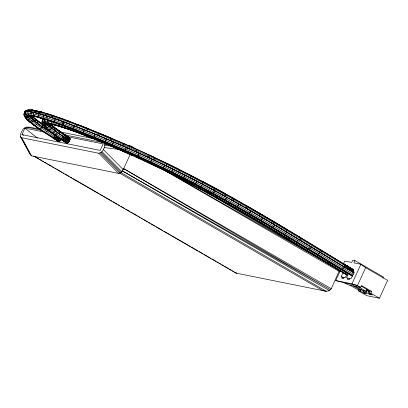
<?xml version="1.0" encoding="UTF-8"?>
<svg xmlns="http://www.w3.org/2000/svg" width="408" height="408" viewBox="0 0 408 408"><rect width="100%" height="100%" fill="white"/><g stroke="black" fill="none" stroke-linecap="round" stroke-linejoin="round"><path stroke-width="0.61" d="M130.274 154.199L123.216 169.621L121.069 172.543L118.657 173.4L31.528 155.851L30.473 155.025L20.624 136.899C19.803 134.033 21.889 131.213 23.282 128.867C27.04 124.649 33.706 129.183 38.362 128.194M20.624 136.899L21.685 137.726L98.782 153.26C102.892 152.72 105.152 147.232 104.657 143.565L103.596 142.739L64.428 134.844M76.684 130.57L77 132.279L94.528 139.092L94.615 137.088M115.25 147.089L133.579 155.203L133.35 155.785L115.189 147.742L115.25 147.089L104.652 142.581L84.742 134.533L69.085 128.734L59.078 125.445L48.083 122.706L44.936 122.436L43.319 122.691L42.529 123.65C43.855 127.694 48.236 129.734 51.168 132.478L50.143 131.708L66.392 142.963C68.707 143.616 70.502 140.24 70.018 138.246L58.028 130.121L70.018 138.246M24.276 113.297L24.388 112.226C27.254 108.089 33.16 110.272 37.169 110.94L32.329 109.997L31.018 110.512L27.458 110.282L25.898 110.619L24.368 112.287L23.965 114.827L25.199 116.897M84.838 133.666L84.997 135.313M353.685 274.533C283.509 232.101 213.853 188.2 138.756 154.795C110.981 142.295 82.946 130.285 54.193 120.197C46.522 117.626 38.826 115.01 30.865 113.485C28.682 113.368 26.071 112.368 24.118 113.806L23.965 114.827C25.378 119.656 30.304 122.16 33.838 125.241L32.824 124.481L32.553 123.629M24.215 113.317L24.388 112.226L24.919 111.797C29.641 110.752 34.415 112.725 38.995 113.679C55.162 118.284 70.834 124.425 86.45 130.591C134.589 150.062 181.739 172.115 227.042 197.518C269.958 220.983 311.202 247.33 353.221 272.33L354.297 272.865M56.967 136.277C48.083 129.637 36.083 125.052 29.835 115.714C37.511 126.302 51.495 131.106 61.307 139.704L60.042 141.112L58.354 141.352C46.838 133.656 33.777 127.209 24.643 116.637L24.664 115.26L24.118 113.806M25.842 117.586L25.857 116.254C33.012 114.112 40.693 118.667 47.695 120.095L47.083 119.182L46.961 117.79L47.369 116.29L38.541 113.659L30.085 111.685L31.018 110.512C74.042 120.947 114.138 140.913 154.479 158.676C223.834 190.704 288.451 231.678 353.787 270.973L353.175 272.422C287.9 232.988 223.207 192.163 153.913 159.987L126.347 147.543L95.732 134.37L62.506 121.502L51.444 117.519L38.541 113.659C33.941 112.787 28.978 110.298 24.368 112.287M43.865 124.425L45.395 124.68L47.481 123.532L46.048 124.047L45.354 124.94C50.194 133.238 60.369 136.925 67.427 143.081C59.374 137.618 48.996 133.263 43.819 124.69L44.543 123.762C55.804 123.262 66.407 129.147 77 132.279M33.793 120.416L32.834 121.64L31.467 122.293L30.049 122.196L26.959 119.192L25.923 117.611L25.959 116.285C29.085 114.505 32.961 116.494 36.236 116.805L35.006 116.535L48.598 120.289L65.045 125.99L54.682 122.441M24.388 112.226L24.291 113.159M24.098 115.224L24.266 114.22M42.565 122.507L42.396 123.507L42.937 124.914L47.71 129.683L46.619 128.857M32.227 115.948L31.248 114.944L30.865 113.485L31.176 111.96L26.495 111.455L25.444 111.69L25.179 113.215L25.699 114.679L26.857 115.694M53.866 134.212L47.598 130.346L36.623 122.665L30.727 117.259L30.809 115.53M47.848 123.359L48.185 124.358C53.958 131.177 62.444 135.41 69.692 140.76C62.47 135.691 54.264 131.453 48.486 124.654L48.654 123.655M25.918 111.598L25.648 113.123L26.153 114.592L27.295 115.612M46.895 119.61L44.727 119.437L44.452 120.967L44.936 122.436L46.048 123.456L56.003 125.251L69.35 129.412M47.507 123.359L46.813 124.399C51.785 132.376 61.297 137.022 69.406 141.301L54.963 130.693L50.077 126.46L50.352 124.976L49.852 123.624M46.441 119.473L45.242 119.442L44.962 120.967L45.431 122.436L46.522 123.456L50.373 124.027L49.037 123.741M28.132 111.568L27.846 113.093L28.295 114.561L29.366 115.581M42.228 120.697L43.972 118.473L42.534 119.972L42.299 120.952L42.493 120.125M67.942 126.99C59.757 124.736 51.459 120.487 42.794 121.227L41.978 122.211L43.024 124.323M44.125 125.848L43.783 124.348L44.492 123.701L46.048 123.456M35.409 121.625L35.705 120.156L35.261 118.85L31.605 115.576M47.894 120.227L47.685 121.242L48.083 122.706L49.082 123.716M54.295 130.055L54.59 128.591L54.162 127.296L50.516 124.353L67.208 136.588M59.038 133.544L59.359 132.095L58.987 130.846L51.413 125.154M51.423 120.926L51.199 121.941L51.515 123.384L52.403 124.374M349.585 279.021L347.947 278.077L347.32 279.449L348.973 279.786L349.6 278.409L351.053 278.705L354.164 271.912L344.112 266.909L298.712 239.455L296.723 241.567L295.642 241.704C240.715 208.009 184.278 176.557 125.164 150.761L126.347 147.543L118.397 143.968C94.937 134.074 71.436 124.022 47.369 116.29M42.636 126.903L42.957 125.46L42.605 124.221L41.677 123.517M49.144 123.614C55.029 130.458 64.005 133.686 69.732 140.668L65.076 137.644L65.413 136.211L65.096 134.997L64.214 134.324L69.671 137.787M38.541 113.659L38.179 115.168L38.423 116.596L39.209 117.56M33.68 156.116L235.931 273.085L326.252 291.312L329.394 290.629L331.311 288.706L339.558 270.121M43.85 115.189L43.457 116.693L43.625 118.101L44.304 119.034M125.975 152.475L126.138 151.863M300.329 240.322L300.706 238.91L300.487 237.757L299.732 237.17L245.55 205.03M320.04 249.558L343.561 263.787L344.291 264.358L344.225 267.097L353.221 272.33M298.712 239.455L272.952 223.829L273.335 222.421L273.146 221.289L272.437 220.728L232.336 197.554M272.952 223.829L259.585 215.939L259.978 214.542L259.82 213.425L259.146 212.884M259.585 215.939L246.274 208.233L246.682 206.841L246.554 205.744L245.932 205.229M54.631 118.713L54.228 121.564L54.733 122.436L74.052 129.382M246.274 208.233L232.927 200.675L233.264 198.217L232.698 197.737L202.19 181.203M62.506 121.502L62.001 124.318L62.404 125.159M213.925 187.425L225.262 193.606L225.792 194.065L225.843 195.126L225.415 196.503L213.945 190.25L214.394 188.884L214.389 187.848L213.925 187.425L190.613 175.2M73.634 125.664L73.134 127.133L73.292 129.229L106.289 142.428L64.337 125.883M213.945 190.25L202.577 184.309L202.868 181.718L202.475 181.336M84.012 129.724L83.487 131.177L83.477 133.212L135.216 155.091M202.353 184.079L190.607 177.99L191.204 175.669L190.898 175.328L166.52 163.215M94.845 134.105L94.131 137.522M178.694 171.972L179.209 170.641L179.163 169.402L166.76 163.317L136.7 149.308L99.088 133.212C79.749 125.373 60.374 117.443 40.275 111.736L39.117 112.287L38.24 113.475M106.095 138.786L105.208 142.137M113.291 141.851L112.297 145.156L125.164 150.761M126.347 147.543L148.461 157.442L165.515 165.628L166.087 165.786L166.76 163.317M153.913 159.987L154.785 157.61L149.42 155.106L148.461 157.442M139.393 153.388L138.016 156.519L162.353 167.729M23.735 135.201L21.945 134.64L24.919 128.137L44.171 132.019M371.708 291.45L369.48 291.001L368.638 292.832L370.872 293.281L371.708 291.45L361.478 285.534L360.636 287.365L357.464 285.529L344.842 282.984L335.789 280.561L340.267 270.785M343.424 263.884L344.74 261.013L351.747 262.421L352.798 260.136L354.955 260.569L383.418 277.027L382.893 278.174M343.25 272.187L341.18 276.716L344.092 277.919M342.46 276.971L341.833 278.348L343.485 278.679L344.112 277.307L345.392 277.562L347.728 272.468M348.31 273.824L346.494 277.787L347.947 278.077M354.955 260.569L353.909 262.859L360.917 264.267L365.639 267.673L387.6 280.373L379.425 298.228L366.807 295.683L358.255 290.741L358.882 289.364M335.789 280.561L351.961 283.82L360.917 264.267M365.639 267.673L357.464 285.529L351.961 283.82M349.962 285.212L357.434 289.532L360.626 290.175L361.044 289.262M358.255 290.741L360.483 291.19L361.325 289.359M360.483 291.19L364.222 293.347L366.812 293.872L363.079 291.71L363.497 290.797M364.222 293.347L364.64 292.434M355.501 286.329L362.967 290.649L366.165 291.292L367.006 289.461L361.136 286.064M363.079 291.71L366.022 292.306L366.863 290.47L369.531 292.016M366.022 292.306L369.755 294.464L370.178 293.551M135.553 151.541L136.711 149.297M152.215 159.299L150.629 162.16M122.772 145.855L124.114 143.698M164.817 165.286L163.037 168.229C207.305 189.531 250.002 213.925 291.939 239.481L277.078 230.403L275.976 231.239L274.921 231.392C239.899 210.401 204.342 190.24 167.734 172.125L167.53 171.834L174.823 175.501M145.845 159.477L144.937 161.124L104.264 143.111L125.445 152.255M190.607 177.99L173.324 169.427L171.406 172.304M110.16 140.408L111.69 138.322L88.347 128.658L78.265 124.685L77.673 124.624L76.913 125.302L76.184 126.541M185.324 175.415L183.218 178.194M97.777 135.206L99.088 133.212C188.756 169.218 271.6 219.433 353.608 269.979L343.561 263.787L353.455 269.683L353.787 270.973L344.291 264.358L353.736 270.224M197.176 181.489L196.416 182.84L194.897 184.181M86.45 130.591L87.159 129.341L87.853 128.637L88.347 128.658M202.577 184.309L200.945 186.629L200.221 186.966M214.909 190.883L213.2 193.157L212.4 193.453M227.042 197.518L225.267 199.752L224.4 200.012M239.027 204.224L238.206 205.535L237.196 206.428L236.268 206.657M329.394 290.629L122.252 170.835L123.67 168.621L331.311 288.706M250.915 211.018L250.079 212.323L249.033 213.195L248.059 213.394M58.609 119.998L59.395 118.779L60.297 118.152L61.078 118.284L68.942 121.161L69.299 121.987M262.762 217.918L260.845 220.075L259.83 220.254M274.625 224.941L273.773 226.241L272.677 227.078L271.631 227.241M344.225 267.097L342.261 269.224L341.2 269.372L291.19 238.894M51.444 117.519L52.255 116.311L53.229 115.709L61.113 118.315M311.1 246.993L310.233 248.283L309.106 249.104L308.02 249.237L289.083 237.635L287.966 238.466L286.89 238.604L274.921 231.392M169.024 170.646L167.764 172.125L144.937 161.124M44.885 115.403L45.727 114.204L46.782 113.628L54.111 115.877L41.402 111.981L35.935 110.67L34.695 111.195C33.538 112.271 33.441 113.965 33.915 115.479L34.818 116.469M47.598 130.346L46.701 131.616L45.492 132.386L44.288 132.447M59.986 138.684L61.22 138.644L62.455 137.889L63.357 136.624L65.076 137.644M42.274 126.776L41.356 128.03L40.096 128.77L38.831 128.785M133.324 155.79L126.179 152.393M38.995 113.679L39.867 112.486L41.009 111.94L42.121 112.174M54.963 130.693L54.029 131.937L52.703 132.626L51.352 132.58M179.071 177.806L180.484 176.409M230.908 199.553L232.927 200.675M28.948 111.542L29.891 110.369L31.227 109.859L33.67 110.288M48.083 124.047L49.317 125.812L48.348 127.026L46.93 127.633L45.446 127.474M48.185 124.358L47.206 125.557L45.762 126.128L44.242 125.924M26.495 111.455L27.458 110.282L28.856 109.772L29.825 109.971M29.835 115.714L28.907 117.275L27.453 117.83L25.923 117.611M29.779 115.734L28.79 116.928L27.336 117.478L25.806 117.244M47.466 123.604L46.813 124.399L45.354 124.94L43.819 124.69M191.867 184.421L193.433 183.105M135.15 156.442L156.351 166.556L156.815 166.071C222.207 197.375 283.749 235.875 345.591 273.508L347.223 274.472M205.606 189.567L203.908 190.816M263.058 224.324L264.088 224.155L265.175 223.309L229.587 202.756L228.587 203.653L227.679 203.888M241.465 209.493L240.429 210.37L239.476 210.584M253.312 216.342L252.251 217.204L251.257 217.393M297.019 244.652L297.774 245.244L258.335 221.416L344.541 273.666L345.591 273.508L346.693 272.671L329.047 262.012L327.92 262.834L326.834 262.966L286.89 238.604M58.742 141.505L52.26 137.522L53.387 137.414L54.544 136.609L55.417 135.323L56.483 135.905M25.444 111.69L24.919 111.797M42.534 119.972L44.579 119.35L46.502 119.457M31.778 115.581L28.453 116.025L27.484 116.555L25.959 116.285M48.435 123.456L46.048 124.047L44.543 123.762M25.372 111.047L26.826 110.517M29.815 115.607L28.876 115.948L27.402 115.653M29.401 115.683L28.453 116.025L26.964 115.734M215.832 197.304L217.643 196.11L229.587 202.756M114.704 147.548L114.974 147.482M112.287 145.166L125.363 150.674M45.242 119.442L43.054 119.702L42.284 120.401L41.978 122.211L42.529 123.65L43.733 124.624M283.545 234.381L284.611 234.238L285.722 233.407L286.584 232.111L286.656 229.383L272.437 220.728M295.198 243.653L296.285 243.515L297.412 242.694L329.047 262.012M316.685 254.521L317.771 254.388L318.898 253.562L319.765 252.277L320.744 252.756L321.116 251.343L320.897 250.186L299.253 236.9M68.636 137.664L69.319 137.634M352.354 269.448L353.455 269.683M94.87 137.843L95.288 137.838M47.945 123.797L46.063 123.502M54.111 134.62L55.417 134.63L56.707 133.916L57.635 132.666L58.013 132.789M33.854 125.22L35.2 125.261C36.735 124.761 37.735 123.338 37.745 121.732L37.332 120.452L34.129 118.034M53.54 124.649L52.321 124.384L69.095 129.453L104.045 142.846M31.457 110.109L32.604 110.15M31.564 110.155L41.514 112.032M84.206 133.523L84.716 133.549M47.863 129.775L49.286 129.877L50.663 129.224L51.617 128L52.647 128.744L52.938 127.271L52.484 125.96L50.291 124.012M28.932 121.212L30.376 121.329L31.763 120.692L32.727 119.473L32.854 117.723L32.365 116.382M84.395 135.099L94.646 138.98M74.011 129.525L74.618 129.591M26.959 119.192L28.458 119.366L29.881 118.769L30.86 117.56L30.988 115.76L35.705 120.156L44.467 126.465M127.974 145.819L131.101 146.217L132.161 147.043L130.912 146.885M104.657 143.565L107.156 143.881M104.882 144.34L109.257 144.896M104.882 145.304L113.006 146.334M104.219 147.563L120.467 149.619M76.459 132.095L77.158 132.202L69.095 129.453M62.363 125.159L63.092 125.276M27.336 110.104L28.341 110.293M65.066 128.087L65.963 128.26M48.598 120.289L47.649 120.1L54.733 122.436M59.752 131.84L95.344 139.011M127.811 145.554L131.101 146.217M26.5 127.204L41.422 130.213M67.764 136.772L103.158 143.902L100.184 150.399L21.945 134.64M360.636 287.365L348.019 284.82L344.842 282.984M367.006 289.461L366.292 289.318L369.546 291.195M369.755 294.464L372.377 294.989L368.638 292.832M45.538 119.33L39.423 117.642M59.634 126.363L60.649 126.572M29.473 115.627L33.645 116.285L32.339 115.999M40.275 111.736L41.402 111.981M54.861 125.006L56.003 125.251M235.931 273.085L236.706 273.273L234.498 271.998M30.085 111.685L31.176 111.96M36.848 116.958L40.535 117.881M69.651 127.587L73.175 128.857M74.939 129.494L76.704 130.126M77.719 132.411L84.986 135.16M88.577 128.77L68.019 120.957L66.427 122.839L63.755 121.961L63.286 123.435L63.623 125.603M352.599 275.375L284.611 234.238L249.033 213.195L213.2 193.157L195.58 183.824L189.088 181.183L183.814 177.791L171.911 171.855L150.975 161.808L125.302 150.139L94.034 136.802L73.012 128.438L54.228 121.564L38.423 116.596L28.295 114.561L25.699 114.679L24.664 115.26L25.857 116.254M94.172 138.965L115.189 147.742M192.581 184.079L185.538 181.126L179.699 177.419M106.86 142.667L112.577 145.105M136.379 155.611L138.113 156.391M61.307 139.704L54.544 136.609L36.516 124.562L29.881 118.769L28.907 117.275L28.932 116.03L27.484 116.555L27.336 117.478C35.312 128.275 48.965 133.329 59.359 141.459L52.26 137.522M174.048 173.476L162.909 167.994L163.016 168.234M133.579 155.203L156.815 166.071M186.211 179.566L175.124 173.971L175.333 174.262M144.911 160.936L165.837 171.008M162.909 167.994L174.012 173.425M166.087 165.786L173.324 169.427M175.124 173.971L186.211 179.551M175.945 176.067L223.62 201.639L259.024 221.962M66.805 143.126L58.854 137.868L60.455 138.679M195.58 183.824L183.814 177.791L177.342 175.246L171.911 171.855M210.084 192.224L186.767 179.831L187.063 180.168M246.039 214.236L211.247 194.641L179.285 177.755L187.711 182.269M193.989 183.396L196.753 184.865M200.073 186.629L205.051 189.271M207.794 190.755L220.896 197.931M221.416 198.222L224.548 199.951M53.387 137.414L60.042 141.112L54.544 136.609L60.715 140.505M237.629 207.295L225.068 200.236L225.614 200.705M44.727 119.437L42.993 119.651L42.794 121.227L43.319 122.691L44.492 123.701M122.252 170.835L330.546 289.797L123.67 168.621M166.994 171.539L332.367 266.016M265.067 223.36L238.175 207.601L238.782 208.1M137.547 150.006L130.937 146.181L134.788 148.67M206.647 191.964L207.749 192.601M209.401 193.555L288.181 239.119M289.833 240.072L290.935 240.71M162.986 169.473L339.237 271.402M366.807 290.236L369.515 291.802M370.872 293.281L379.425 298.228M341.726 277.032L342.812 277.659M358.698 286.972L366.165 291.292M362.926 290.282L363.992 290.899M353.16 285.855L360.626 290.175M120.477 172.309L326.252 291.312L322.723 290.567L119.371 172.961M34.792 156.504L38.653 158.738M39.76 159.375L41.412 160.329M42.514 160.971L43.62 161.609M44.722 162.246L46.379 163.2M47.481 163.843L51.342 166.071M52.443 166.714L54.101 167.668M55.202 168.305L56.309 168.943M57.411 169.585L61.822 172.135M62.929 172.773L64.031 173.41M65.132 174.048L68.998 176.281M70.099 176.919L71.752 177.878M72.859 178.515L99.338 193.831M100.439 194.468L112.027 201.169M113.128 201.807L116.989 204.041M118.096 204.678L119.748 205.637M120.855 206.275L124.715 208.508M125.817 209.146L129.678 211.38M130.784 212.017L132.437 212.971M133.544 213.614L137.404 215.842M138.506 216.485L140.163 217.439M141.265 218.076L142.367 218.714M143.473 219.356L147.334 221.59M148.436 222.227L150.093 223.181M151.195 223.819L155.055 226.052M156.162 226.69L162.782 230.52M163.883 231.157L170.503 234.988M171.605 235.625L190.363 246.473M191.469 247.11L198.089 250.94M199.191 251.578L203.051 253.812M204.153 254.449L210.773 258.279M211.88 258.917L215.74 261.151M216.842 261.788L218.499 262.742M219.601 263.384L220.708 264.022M221.809 264.659L223.462 265.613M224.568 266.256L228.429 268.49M229.531 269.127L231.188 270.081M232.29 270.718L233.396 271.361M257.8 221.1L246.575 214.542L247.222 215.072M55.967 135.645L57.059 136.282M198.803 187.843L324.161 261.12M325.263 261.768L329.108 264.017M330.76 264.981L331.857 265.623M325.737 262.191L346.453 274.671M347.269 275.278L343.715 273.054M68.126 142.729L61.22 138.644L68.814 142.106L62.455 137.889M352.42 275.935L340.394 268.775L352.578 276.165M341.2 269.372L352.109 275.864M264.899 223.125L278.368 231.29M352.986 269.423L343.5 263.772L349.753 267.775M305.164 247.391L339.849 268.444M341.124 269.346L315.379 253.618M58.686 141.489L38.408 128.454M54.917 134.875L56.488 135.869M350.793 268.444L351.834 269.112M58.854 137.868L66.392 142.963L58.854 137.868L66.086 142.55M70.049 139.766L65.413 136.211L70.105 139.286L65.096 134.997L69.967 138.179L64.214 134.324M43.212 124.542L36.256 119.677M344.49 265.501L353.624 271.805M58.354 137.527L52.913 133.758L53.892 134.492M42.605 124.221L36.322 119.692L37.332 120.452M32.824 124.481L38.837 128.821L37.903 128.112M53.127 126.516L54.162 127.296M35.261 118.85L32.436 116.586M30.003 122.206L28.917 121.385L28.611 120.503M28.871 121.202L27.759 120.36L27.438 119.462M57.049 140.174L58.007 140.898M44.166 126.511L45.319 127.398M26.887 119.177L25.719 118.279L25.372 117.356M65.096 134.997L70.145 138.929M282.066 235.579L282.805 236.156M270.152 228.424L270.866 228.99M24.919 128.137L37.516 138.164M24.516 116.254L25.714 117.213M251.246 215.113L251.904 215.643M43.783 124.348L42.58 123.364L42.034 121.921M234.824 207.794L235.436 208.299M223.064 201.159L223.62 201.639M49.317 125.812L50.077 126.46M211.247 194.641L211.752 195.085M199.359 188.221L199.792 188.629M198.263 185.773L198.64 186.155M103.341 149.476L123.216 169.621M102 151.597L121.875 171.743M101.194 152.398L121.069 172.543M100.353 152.964L120.227 173.104M98.782 153.26L118.657 173.4M54.953 125.006L54.147 124.037L53.887 122.604M59.762 126.378L59.078 125.445L58.91 124.037M29.886 116.076L30.549 117.025M65.229 128.122L64.663 127.225L64.586 125.848M69.564 129.601L69.085 128.734L69.064 127.373M21.685 137.726L31.528 155.851M20.4 136.124L29.947 153.694M48.149 123.966L48.486 124.654M104.652 142.581L104.688 143.274"/></g></svg>
